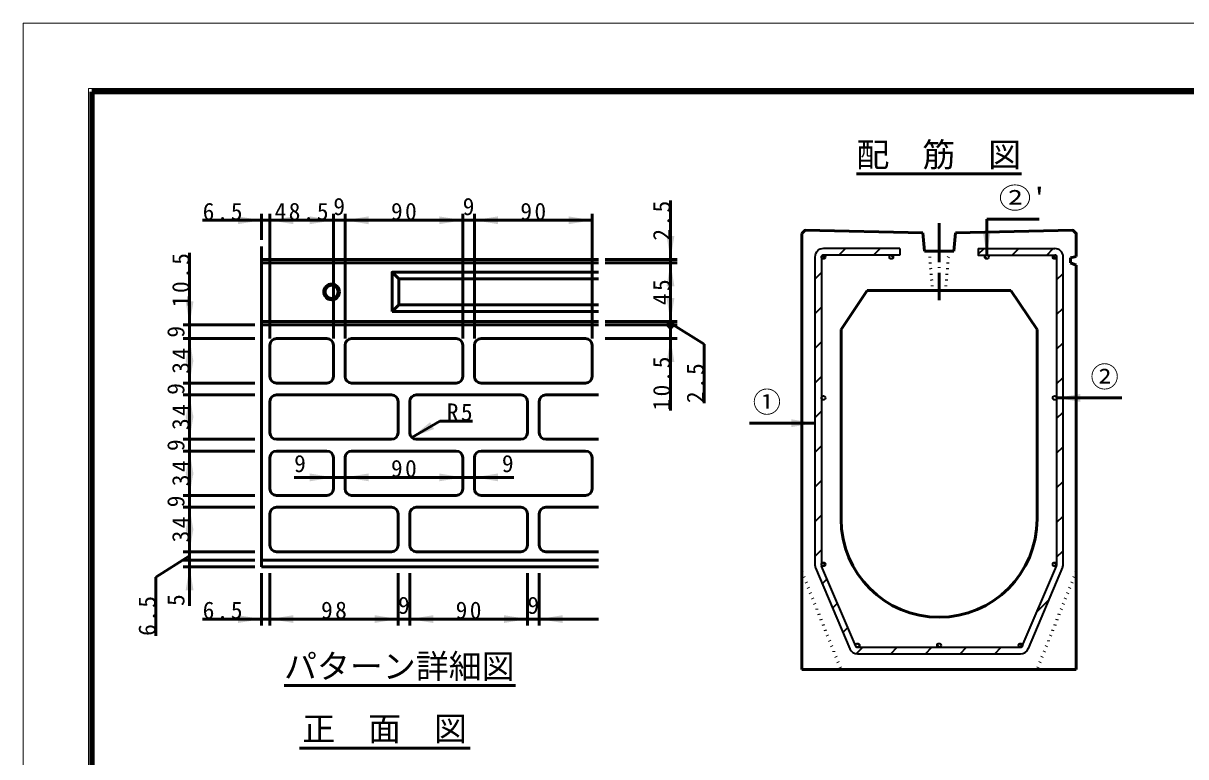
# Model space of a CAD drawing. Units: millimetres, scale not verified, with parts at other scales. Extents: x -2102 to 2102, y -1485 to 1485.
# Drawn here: x -2102 to -323, y 363 to 1485 of the extents above; entities that cross this region are included whole.
import ezdxf
from ezdxf.enums import TextEntityAlignment as Align

# ---------------------------------------------------------------- set-up
doc = ezdxf.new("R2010")
doc.units = ezdxf.units.MM
doc.header["$LTSCALE"] = 5
doc.linetypes.add('DOTTED', pattern=[1.75, 0.25, -1.5])
doc.linetypes.add('LONG_DASHED_DOTTED', pattern=[15.25, 12, -1.5, 0.25, -1.5])
doc.layers.add('0-0_V-nasSTD', color=7, linetype='Continuous', lineweight=35)
doc.layers.add('0-1_0', color=7, linetype='Continuous', lineweight=50)
doc.styles.add('ＭＳ ゴシック', font='')
doc.styles.get('ＭＳ ゴシック').set_extended_font_data('MS Gothic')

msp = doc.modelspace()

# ---------------------------------------------------------------- linework, layer by layer
at = {"layer": '0-0_V-nasSTD', "lineweight": 100}
msp.add_line((-1997.5, 1380), (-1997.5, -1380), dxfattribs=at)
at = {"layer": '0-0_V-nasSTD', "lineweight": 50}
msp.add_line((-627.906, 1185.44), (-627.906, 1130.44), dxfattribs=at)
at = {"layer": '0-0_V-nasSTD'}
for p, q in [((-760.906, 1140.44), (-877.906, 1140.44)), ((-854.184, 1130.44), (-844.184, 1140.44)), ((-801.151, 1130.44), (-791.151, 1140.44)), ((-760.906, 1140.44), (-760.906, 1130.44)), ((-640.906, 1140.44), (-523.906, 1140.44)), ((-640.906, 1131.587), (-632.052, 1140.44)), ((-589.019, 1130.44), (-579.019, 1140.44)), ((-535.986, 1130.44), (-525.986, 1140.44)), ((-890.906, 1127.44), (-890.906, 657.141)), ((-880.906, 1127.44), (-880.906, 655.989)), ((-879.883, 1129.696), (-875.65, 1125.463)), ((-760.906, 1130.44), (-877.906, 1130.44)), ((-774.501, 1130.44), (-773.906, 1130.44)), ((-774.501, 1130.38), (-770.965, 1126.845)), ((-630.826, 1128.127), (-627.219, 1124.52)), ((-526.109, 1129.476), (-521.87, 1125.237)), ((-520.906, 1127.44), (-520.906, 655.989)), ((-510.906, 658.059), (-510.906, 1127.44)), ((-890.906, 1093.719), (-880.906, 1103.719)), ((-520.906, 1092.488), (-510.906, 1102.488)), ((-890.906, 1040.686), (-880.906, 1050.686)), ((-520.906, 1039.455), (-510.906, 1049.455)), ((-890.906, 987.653), (-880.906, 997.653)), ((-520.906, 986.422), (-510.906, 996.422)), ((-890.906, 934.62), (-880.906, 944.62)), ((-520.906, 933.389), (-510.906, 943.389)), ((-880.898, 911.718), (-878.128, 908.948)), ((-876.86, 914.752), (-875.094, 912.986)), ((-526.809, 911.183), (-524.663, 909.037)), ((-523.462, 914.907), (-520.939, 912.384)), ((-890.906, 881.587), (-880.906, 891.587)), ((-520.906, 880.356), (-510.906, 890.356)), ((-890.906, 828.554), (-880.906, 838.554)), ((-520.906, 827.323), (-510.906, 837.323)), ((-890.906, 775.521), (-880.906, 785.521)), ((-520.906, 774.29), (-510.906, 784.29)), ((-890.906, 722.488), (-880.906, 732.488)), ((-520.906, 721.257), (-510.906, 731.257)), ((-890.906, 669.455), (-880.906, 679.455)), ((-520.906, 668.224), (-510.906, 678.224)), ((-879.086, 660.198), (-875.148, 656.26)), ((-525.384, 660.05), (-521.295, 655.961)), ((-889.879, 652.078), (-837.576, 528.377)), ((-889.879, 652.078), (-889.879, 652.078)), ((-828.381, 532.263), (-880.665, 654.812)), ((-880.665, 654.812), (-880.665, 654.812)), ((-573.431, 532.263), (-521.146, 654.812)), ((-511.92, 653.025), (-564.256, 528.406)), ((-521.146, 654.851), (-521.146, 654.851)), ((-511.92, 653.025), (-511.92, 653.025)), ((-879.588, 627.739), (-872.247, 635.081)), ((-863.829, 590.466), (-856.387, 597.907)), ((-550.808, 585.288), (-532.808, 603.289)), ((-848.069, 553.193), (-840.528, 560.734)), ((-826.013, 536.414), (-822.647, 533.049)), ((-703.758, 534.368), (-699.977, 530.587)), ((-577.968, 535.857), (-573.774, 531.663)), ((-837.576, 528.377), (-837.576, 528.377)), ((-828.381, 532.263), (-828.381, 532.263)), ((-828.381, 532.263), (-828.381, 532.263)), ((-827.629, 520.599), (-817.788, 530.44)), ((-825.621, 530.44), (-576.191, 530.44)), ((-825.603, 520.44), (-576.241, 520.44)), ((-774.755, 520.44), (-764.755, 530.44)), ((-721.722, 520.44), (-711.722, 530.44)), ((-699.977, 530.44), (-700.906, 530.44)), ((-668.689, 520.44), (-658.689, 530.44)), ((-615.656, 520.44), (-605.656, 530.44)), ((-573.431, 532.263), (-573.431, 532.263)), ((-564.256, 528.406), (-564.256, 528.406))]:
    msp.add_line(p, q, dxfattribs=at)
at = {"layer": '0-0_V-nasSTD', "lineweight": 18}
for points in [[(-2102.5, -1485), (-2102.5, 1485), (2102.5, 1485), (2102.5, -1485)], [(-2002.5, -1385), (-2002.5, 1385), (2002.5, 1385), (2002.5, -1385)]]:
    msp.add_lwpolyline(points, close=True, dxfattribs=at)
at = {"layer": '0-0_V-nasSTD', "lineweight": 100}
msp.add_lwpolyline([(1997.5, -1380), (1997.5, 1380), (-1997.5, 1380)], dxfattribs=at)
at = {"layer": '0-0_V-nasSTD'}
msp.add_lwpolyline([(-640.906, 1140.44), (-640.906, 1130.44), (-523.906, 1130.44)], dxfattribs=at)
for centre in [(-877.906, 1127.44), (-773.906, 1127.44), (-627.906, 1127.44), (-523.906, 1127.44), (-877.906, 657.44), (-523.906, 657.44), (-825.621, 533.44), (-700.906, 533.44), (-576.191, 533.44)]:
    msp.add_circle(centre, 3, dxfattribs=at)
at = {"layer": '0-0_V-nasSTD', "lineweight": 50}
msp.add_circle((-1111.91, 1023.66), 4, dxfattribs=at)
at = {"layer": '0-0_V-nasSTD'}
for centre, radius, start, end in [((-877.906, 1127.44), 13, 90, 180), ((-523.906, 1127.44), 13, 0, 90), ((-877.906, 1127.44), 3, 90, 180), ((-877.906, 1127.44), 3, 131.23207, 180), ((-877.906, 1127.44), 3, 90, 131.23207), ((-523.906, 1127.44), 3, 0, 90), ((-523.906, 1127.44), 3, 0, 90), ((-877.906, 657.141), 13, 180, 202.91963), ((-877.906, 655.989), 3, 180, 203.10504), ((-523.906, 655.989), 3, 336.89496, 0), ((-523.906, 658.059), 13, 337.21925, 0), ((-825.603, 533.44), 13, 202.91963, 270), ((-825.621, 533.44), 3, 203.10504, 270), ((-825.621, 533.44), 3, 203.10504, 270), ((-825.621, 533.44), 3, 203.10504, 270), ((-576.241, 533.44), 13, 270, 337.21925), ((-576.191, 533.44), 3, 270, 336.90127), ((-576.191, 533.44), 3, 270, 336.90127), ((-576.191, 533.44), 3, 270, 323.67738), ((-576.191, 533.44), 3, 323.67738, 336.90127)]:
    msp.add_arc(centre, radius, start, end, dxfattribs=at)
for points in [[(-1773.91, 1177.66), (-1773.91, 1189.66), (-1737.91, 1183.66)], [(-1724.91, 1183.66), (-1688.91, 1177.66), (-1688.91, 1189.66)], [(-1663.91, 1177.66), (-1663.91, 1189.66), (-1627.91, 1183.66)], [(-1609.91, 1183.66), (-1573.91, 1177.66), (-1573.91, 1189.66)], [(-1465.91, 1177.66), (-1465.91, 1189.66), (-1429.91, 1183.66)], [(-1411.91, 1183.66), (-1375.91, 1177.66), (-1375.91, 1189.66)], [(-1267.91, 1177.66), (-1267.91, 1189.66), (-1231.91, 1183.66)], [(-1117.91, 1159.66), (-1111.91, 1123.66), (-1105.91, 1159.66)], [(-633.906, 1166.44), (-627.906, 1130.44), (-621.906, 1166.44)], [(-1117.91, 1082.66), (-1111.91, 1118.66), (-1105.91, 1082.66)], [(-1853.91, 1059.66), (-1847.91, 1023.66), (-1841.91, 1059.66)], [(-1117.91, 1064.66), (-1111.91, 1028.66), (-1105.91, 1064.66)], [(-1853.91, 966.66), (-1847.91, 1002.66), (-1841.91, 966.66)], [(-1117.91, 966.66), (-1111.91, 1002.66), (-1105.91, 966.66)], [(-1853.91, 970.66), (-1847.91, 934.66), (-1841.91, 970.66)], [(-1853.91, 880.66), (-1847.91, 916.66), (-1841.91, 880.66)], [(-520.906, 911.94), (-484.906, 905.94), (-484.906, 917.94)], [(-1853.91, 884.66), (-1847.91, 848.66), (-1841.91, 884.66)], [(-1507.981, 851.589), (-1479.804, 874.785), (-1473.804, 864.392)], [(-926.906, 867.292), (-926.906, 879.292), (-890.906, 873.292)], [(-1853.91, 794.66), (-1847.91, 830.66), (-1841.91, 794.66)], [(-1853.91, 798.66), (-1847.91, 762.66), (-1841.91, 798.66)], [(-1663.91, 784.402), (-1663.91, 796.402), (-1627.91, 790.402)], [(-1609.91, 790.402), (-1573.91, 784.402), (-1573.91, 796.402)], [(-1465.91, 784.402), (-1465.91, 796.402), (-1429.91, 790.402)], [(-1411.91, 790.402), (-1375.91, 784.402), (-1375.91, 796.402)], [(-1853.91, 708.66), (-1847.91, 744.66), (-1841.91, 708.66)], [(-1853.91, 712.66), (-1847.91, 676.66), (-1841.91, 712.66)], [(-1853.91, 617.66), (-1847.91, 653.66), (-1841.91, 617.66)], [(-1773.91, 567.66), (-1773.91, 579.66), (-1737.91, 573.66)], [(-1724.91, 573.66), (-1688.91, 567.66), (-1688.91, 579.66)], [(-1564.91, 567.66), (-1564.91, 579.66), (-1528.91, 573.66)], [(-1510.91, 573.66), (-1474.91, 567.66), (-1474.91, 579.66)], [(-1366.91, 567.66), (-1366.91, 579.66), (-1330.91, 573.66)], [(-1312.91, 573.66), (-1276.91, 567.66), (-1276.91, 579.66)]]:
    msp.add_solid(points, dxfattribs=at)
at = {"layer": '0-1_0'}
for p, q in [((-827.309, 1254.44), (-574.503, 1254.44)), ((-1111.91, 1213.66), (-1111.91, 1123.66)), ((-1737.91, 1153.66), (-1737.91, 1193.66)), ((-1724.91, 1002.66), (-1724.91, 1193.66)), ((-1627.91, 1002.66), (-1627.91, 1193.66)), ((-1609.91, 1002.66), (-1609.91, 1193.66)), ((-1429.91, 1002.66), (-1429.91, 1193.66)), ((-1411.91, 1002.66), (-1411.91, 1193.66)), ((-1231.91, 1002.66), (-1231.91, 1193.66)), ((-1827.91, 1183.66), (-1737.91, 1183.66)), ((-1737.91, 1183.66), (-1724.91, 1183.66)), ((-1724.91, 1183.66), (-1627.91, 1183.66)), ((-1627.91, 1183.66), (-1609.91, 1183.66)), ((-1609.91, 1183.66), (-1429.91, 1183.66)), ((-1429.91, 1183.66), (-1411.91, 1183.66)), ((-1411.91, 1183.66), (-1231.91, 1183.66)), ((-627.906, 1185.44), (-547.906, 1185.44)), ((-910.906, 496.44), (-910.906, 1163.44)), ((-725.906, 1164.44), (-723.406, 1136.44)), ((-675.906, 1164.44), (-678.406, 1136.44)), ((-1737.91, 653.66), (-1737.91, 1143.66)), ((-1847.91, 1133.66), (-1847.91, 1023.66)), ((-1221.91, 1123.66), (-1737.91, 1123.66)), ((-1211.91, 1123.66), (-1101.91, 1123.66)), ((-1111.91, 1123.66), (-1111.91, 1118.66)), ((-723.406, 1136.44), (-678.406, 1136.44)), ((-499.906, 1126.44), (-490.906, 1128.455)), ((-499.906, 1118.44), (-499.906, 1126.44)), ((-1221.91, 1118.66), (-1737.91, 1118.66)), ((-1537.91, 1044.16), (-1537.91, 1104.16)), ((-1211.91, 1118.66), (-1101.91, 1118.66)), ((-1111.91, 1028.66), (-1111.91, 1118.66)), ((-499.906, 1118.44), (-490.906, 1115.082)), ((-490.906, 496.44), (-490.906, 1115.082)), ((-1527.91, 1054.16), (-1527.91, 1094.16)), ((-1221.91, 1094.16), (-1527.91, 1094.16)), ((-810.906, 1076.44), (-850.906, 1016.44)), ((-810.906, 1076.44), (-590.906, 1076.44)), ((-590.906, 1076.44), (-550.906, 1016.44)), ((-1527.91, 1054.16), (-1537.91, 1044.16)), ((-1527.91, 1054.16), (-1221.91, 1054.16)), ((-1221.91, 1044.16), (-1537.91, 1044.16)), ((-1747.91, 1023.66), (-1857.91, 1023.66)), ((-1847.91, 1002.66), (-1847.91, 1023.66)), ((-1221.91, 1028.66), (-1737.91, 1028.66)), ((-1221.91, 1023.66), (-1737.91, 1023.66)), ((-1211.91, 1028.66), (-1101.91, 1028.66)), ((-1211.91, 1023.66), (-1101.91, 1023.66)), ((-1111.91, 1023.66), (-1111.91, 1028.66)), ((-1060.375, 993.943), (-1111.91, 1026.16)), ((-1111.91, 1002.66), (-1111.91, 1023.66)), ((-850.906, 1016.44), (-850.906, 726.44)), ((-550.906, 1016.44), (-550.906, 726.44)), ((-1747.91, 1002.66), (-1857.91, 1002.66)), ((-1847.91, 934.66), (-1847.91, 1002.66)), ((-1637.91, 1002.66), (-1714.91, 1002.66)), ((-1599.91, 1002.66), (-1439.91, 1002.66)), ((-1401.91, 1002.66), (-1241.91, 1002.66)), ((-1211.91, 1002.66), (-1101.91, 1002.66)), ((-1111.91, 892.66), (-1111.91, 1002.66)), ((-1724.91, 992.66), (-1724.91, 944.66)), ((-1627.91, 944.66), (-1627.91, 992.66)), ((-1609.91, 992.66), (-1609.91, 944.66)), ((-1429.91, 944.66), (-1429.91, 992.66)), ((-1411.91, 992.66), (-1411.91, 944.66)), ((-1231.91, 992.66), (-1231.91, 944.66)), ((-1060.375, 903.943), (-1060.375, 993.943)), ((-1747.91, 934.66), (-1857.91, 934.66)), ((-1847.91, 916.66), (-1847.91, 934.66)), ((-1714.91, 934.66), (-1637.91, 934.66)), ((-1599.91, 934.66), (-1439.91, 934.66)), ((-1241.91, 934.66), (-1401.91, 934.66)), ((-1747.91, 916.66), (-1857.91, 916.66)), ((-1847.91, 848.66), (-1847.91, 916.66)), ((-1714.91, 916.66), (-1538.91, 916.66)), ((-1340.91, 916.66), (-1500.91, 916.66)), ((-1302.91, 916.66), (-1221.91, 916.66)), ((-420.906, 911.94), (-520.906, 911.94)), ((-1724.91, 858.66), (-1724.91, 906.66)), ((-1528.91, 858.66), (-1528.91, 906.66)), ((-1510.91, 858.66), (-1510.91, 906.66)), ((-1330.91, 858.66), (-1330.91, 906.66)), ((-1312.91, 858.66), (-1312.91, 906.66)), ((-1464.68, 876.589), (-1507.981, 851.589)), ((-1414.68, 876.589), (-1464.68, 876.589)), ((-990.906, 873.292), (-890.906, 873.292)), ((-1747.91, 848.66), (-1857.91, 848.66)), ((-1847.91, 830.66), (-1847.91, 848.66)), ((-1714.91, 848.66), (-1538.91, 848.66)), ((-1500.91, 848.66), (-1340.91, 848.66)), ((-1302.91, 848.66), (-1221.91, 848.66)), ((-1747.91, 830.66), (-1857.91, 830.66)), ((-1847.91, 762.66), (-1847.91, 830.66)), ((-1724.91, 820.66), (-1724.91, 772.66)), ((-1637.91, 830.66), (-1714.91, 830.66)), ((-1627.91, 772.66), (-1627.91, 820.66)), ((-1609.91, 820.66), (-1609.91, 772.66)), ((-1599.91, 830.66), (-1439.91, 830.66)), ((-1429.91, 772.66), (-1429.91, 820.66)), ((-1411.91, 820.66), (-1411.91, 772.66)), ((-1401.91, 830.66), (-1241.91, 830.66)), ((-1231.91, 820.66), (-1231.91, 772.66)), ((-1687.91, 790.402), (-1627.91, 790.402)), ((-1627.91, 790.402), (-1609.91, 790.402)), ((-1609.91, 790.402), (-1429.91, 790.402)), ((-1429.91, 790.402), (-1411.91, 790.402)), ((-1351.91, 790.402), (-1411.91, 790.402)), ((-1747.91, 762.66), (-1857.91, 762.66)), ((-1847.91, 744.66), (-1847.91, 762.66)), ((-1714.91, 762.66), (-1637.91, 762.66)), ((-1599.91, 762.66), (-1439.91, 762.66)), ((-1241.91, 762.66), (-1401.91, 762.66)), ((-1747.91, 744.66), (-1857.91, 744.66)), ((-1724.91, 686.66), (-1724.91, 734.66)), ((-1714.91, 744.66), (-1538.91, 744.66)), ((-1528.91, 686.66), (-1528.91, 734.66)), ((-1510.91, 686.66), (-1510.91, 734.66)), ((-1340.91, 744.66), (-1500.91, 744.66)), ((-1330.91, 686.66), (-1330.91, 734.66)), ((-1312.91, 686.66), (-1312.91, 734.66)), ((-1302.91, 744.66), (-1221.91, 744.66)), ((-1747.91, 676.66), (-1857.91, 676.66)), ((-1714.91, 676.66), (-1538.91, 676.66)), ((-1500.91, 676.66), (-1340.91, 676.66)), ((-1302.91, 676.66), (-1221.91, 676.66)), ((-1899.446, 637.943), (-1847.91, 670.16)), ((-1747.91, 663.66), (-1857.91, 663.66)), ((-1847.91, 653.66), (-1847.91, 663.66)), ((-1221.91, 663.66), (-1737.91, 663.66)), ((-1747.91, 653.66), (-1857.91, 653.66)), ((-1847.91, 593.66), (-1847.91, 653.66)), ((-1737.91, 653.66), (-1221.91, 653.66)), ((-1737.91, 643.66), (-1737.91, 563.66)), ((-1724.91, 643.66), (-1724.91, 563.66)), ((-1528.91, 643.66), (-1528.91, 563.66)), ((-1510.91, 643.66), (-1510.91, 563.66)), ((-1330.91, 643.66), (-1330.91, 563.66)), ((-1312.91, 643.66), (-1312.91, 563.66)), ((-1899.446, 547.943), (-1899.446, 637.943)), ((-1827.91, 573.66), (-1737.91, 573.66)), ((-1737.91, 573.66), (-1724.91, 573.66)), ((-1724.91, 573.66), (-1528.91, 573.66)), ((-1528.91, 573.66), (-1510.91, 573.66)), ((-1510.91, 573.66), (-1330.91, 573.66)), ((-1330.91, 573.66), (-1312.91, 573.66)), ((-1312.91, 573.66), (-1221.91, 573.66)), ((-910.906, 496.44), (-490.906, 496.44)), ((-1703.365, 471.897), (-1349.355, 471.897)), ((-1679.506, 376.38), (-1418.699, 376.38))]:
    msp.add_line(p, q, dxfattribs=at)
at = {"layer": '0-1_0', "linetype": 'LONG_DASHED_DOTTED'}
msp.add_line((-700.906, 1179.44), (-700.906, 1061.44), dxfattribs=at)
at = {"layer": '0-1_0', "linetype": 'DOTTED'}
for p, q in [((-715.906, 1136.44), (-710.906, 1076.44)), ((-685.906, 1136.44), (-690.906, 1076.44)), ((-910.906, 646.44), (-850.906, 496.44)), ((-490.906, 646.44), (-550.906, 496.44))]:
    msp.add_line(p, q, dxfattribs=at)
at = {"layer": '0-1_0'}
for points in [[(-725.906, 1164.44), (-905.906, 1168.44), (-910.906, 1163.44)], [(-675.906, 1164.44), (-495.906, 1168.44), (-490.906, 1163.44), (-490.906, 1128.455)], [(-1527.91, 1094.16), (-1537.91, 1104.16), (-1221.91, 1104.16)], [(-1847.91, 663.66), (-1847.91, 676.66), (-1847.91, 744.66)]]:
    msp.add_lwpolyline(points, dxfattribs=at)
for radius in [12, 10]:
    msp.add_circle((-1630.51, 1074.16), radius, dxfattribs=at)
at = {"layer": '0-1_0', "lineweight": 35}
for centre in [(-877.906, 911.94), (-523.906, 911.94)]:
    msp.add_circle(centre, 3, dxfattribs=at)
at = {"layer": '0-1_0'}
for centre, radius, start, end in [((-1714.91, 992.66), 10, 90, 180), ((-1637.91, 992.66), 10, 0, 90), ((-1599.91, 992.66), 10, 90, 180), ((-1439.91, 992.66), 10, 0, 90), ((-1401.91, 992.66), 10, 90, 180), ((-1241.91, 992.66), 10, 0, 90), ((-1714.91, 944.66), 10, 180, 270), ((-1637.91, 944.66), 10, 270, 0), ((-1599.91, 944.66), 10, 180, 270), ((-1439.91, 944.66), 10, 270, 0), ((-1401.91, 944.66), 10, 180, 270), ((-1241.91, 944.66), 10, 270, 0), ((-1714.91, 906.66), 10, 90, 180), ((-1538.91, 906.66), 10, 0, 90), ((-1500.91, 906.66), 10, 90, 180), ((-1340.91, 906.66), 10, 0, 90), ((-1302.91, 906.66), 10, 90, 180), ((-1714.91, 858.66), 10, 180, 270), ((-1538.91, 858.66), 10, 270, 0), ((-1500.91, 858.66), 10, 180, 270), ((-1340.91, 858.66), 10, 270, 0), ((-1302.91, 858.66), 10, 180, 270), ((-1714.91, 820.66), 10, 90, 180), ((-1637.91, 820.66), 10, 0, 90), ((-1599.91, 820.66), 10, 90, 180), ((-1439.91, 820.66), 10, 0, 90), ((-1401.91, 820.66), 10, 90, 180), ((-1241.91, 820.66), 10, 0, 90), ((-1714.91, 772.66), 10, 180, 270), ((-1637.91, 772.66), 10, 270, 0), ((-1599.91, 772.66), 10, 180, 270), ((-1439.91, 772.66), 10, 270, 0), ((-1401.91, 772.66), 10, 180, 270), ((-1241.91, 772.66), 10, 270, 0), ((-1714.91, 734.66), 10, 90, 180), ((-1538.91, 734.66), 10, 0, 90), ((-1500.91, 734.66), 10, 90, 180), ((-1340.91, 734.66), 10, 0, 90), ((-1302.91, 734.66), 10, 90, 180), ((-700.906, 726.44), 150, 180, 270), ((-700.906, 726.44), 150, 270, 0), ((-1714.91, 686.66), 10, 180, 270), ((-1538.91, 686.66), 10, 270, 0), ((-1500.91, 686.66), 10, 180, 270), ((-1340.91, 686.66), 10, 270, 0), ((-1302.91, 686.66), 10, 180, 270)]:
    msp.add_arc(centre, radius, start, end, dxfattribs=at)

# ---------------------------------------------------------------- texts
at = {"layer": '0-0_V-nasSTD', "style": 'ＭＳ ゴシック'}
for s, height, p in [('配\u3000筋\u3000図', 36.95, (-827.309, 1254.44)), ('9', 26.39, (-1627.91, 1183.66)), ('9', 26.39, (-1429.91, 1183.66)), ('②', 31.67, (-469.106, 918.94)), ('①', 31.67, (-985.906, 880.292)), ('9', 26.39, (-1687.91, 790.402)), ('9', 26.39, (-1369.91, 790.402)), ('9', 26.39, (-1528.91, 573.66)), ('9', 26.39, (-1330.91, 573.66)), ('パターン詳細図', 36.95, (-1703.365, 471.897)), ('正\u3000面\u3000図', 36.95, (-1675.506, 376.38))]:
    msp.add_text(s, height=height, dxfattribs=at).set_placement(p, align=Align.BOTTOM_LEFT)
at = {"layer": '0-0_V-nasSTD', "style": 'ＭＳ ゴシック', "width": 1.15}
msp.add_text("②'", height=31.67, dxfattribs=at).set_placement((-609.506, 1192.44), align=Align.BOTTOM_LEFT)
at = {"layer": '0-0_V-nasSTD', "style": 'ＭＳ ゴシック'}
for s, p in [('9', (-1847.91, 1004.16)), ('9', (-1847.91, 916.66)), ('9', (-1847.91, 830.66)), ('9', (-1847.91, 744.66)), ('5', (-1847.91, 593.66))]:
    msp.add_text(s, height=26.39, rotation=90, dxfattribs=at).set_placement(p, align=Align.BOTTOM_LEFT)
at = {"layer": '0-0_V-nasSTD', "char_height": 26.39, "attachment_point": 7, "style": 'ＭＳ ゴシック'}
for s, insert in [('\\T1.2;6.5', (-1827.91, 1183.66)), ('\\T1.2;48.5', (-1717.81, 1183.66)), ('\\T1.2;90', (-1539.71, 1183.66)), ('\\T1.2;90', (-1341.71, 1183.66)), ('\\T1.2;R5', (-1454.28, 876.589)), ('\\T1.2;90', (-1539.71, 790.402)), ('\\T1.2;6.5', (-1827.91, 573.66)), ('\\T1.2;98', (-1646.71, 573.66)), ('\\T1.2;90', (-1440.71, 573.66))]:
    msp.add_mtext(s, dxfattribs=dict(at, insert=insert))
at = {"layer": '0-0_V-nasSTD', "char_height": 26.39, "attachment_point": 7, "rotation": 90, "style": 'ＭＳ ゴシック'}
for s, insert in [('\\T1.2;2.5', (-1111.91, 1152.46)), ('\\T1.2;10.5', (-1847.91, 1050.86)), ('\\T1.2;45', (-1111.91, 1053.86)), ('\\T1.2;34', (-1847.91, 948.86)), ('\\T1.2;10.5', (-1111.91, 892.66)), ('\\T1.2;2.5', (-1060.375, 903.943)), ('\\T1.2;34', (-1847.91, 862.86)), ('\\T1.2;34', (-1847.91, 776.86)), ('\\T1.2;34', (-1847.91, 690.86)), ('\\T1.2;6.5', (-1899.446, 547.943))]:
    msp.add_mtext(s, dxfattribs=dict(at, insert=insert))

doc.saveas('drawing.dxf')
